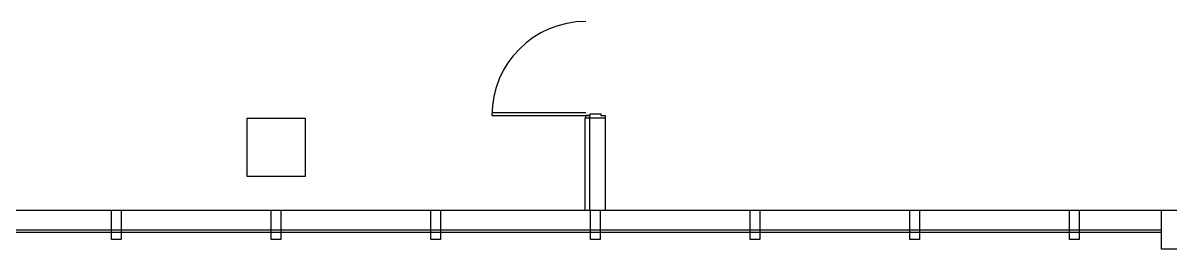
# Model space of a CAD drawing. Header units: millimetres. Extents: x 592430 to 684586, y -483905 to -416366.
# Drawn here: x 618817 to 630671, y -451459 to -449123 of the extents above; entities that cross this region are included whole.
import ezdxf

# ---------------------------------------------------------------- set-up
doc = ezdxf.new("R2010")
doc.units = ezdxf.units.MM
doc.header["$LTSCALE"] = 500
for name, color, linetype in [('ARCH', 9, 'Continuous'), ('arch-col', 9, 'Continuous'), ('방화석고', 9, 'Continuous')]:
    doc.layers.add(name, color=color, linetype=linetype)

# ---------------------------------------------------------------- blocks, each defined once
blk = doc.blocks.new('MULLION_100X300')
blk.add_lwpolyline([(0, -50), (0, 50), (300, 50), (300, -50)], close=True)

msp = doc.modelspace()

# ---------------------------------------------------------------- linework, layer by layer
at = {"layer": 'ARCH'}
for p, q in [((608883.8, -451058.5), (630582.8, -451058.5)), ((609614.7, -451058.5), (630582.8, -451058.5)), ((609614.7, -451058.5), (630582.8, -451058.5)), ((608883.8, -451258.5), (630582.8, -451258.5)), ((609614.7, -451258.5), (630582.8, -451258.5)), ((609614.7, -451258.5), (630582.8, -451258.5)), ((608883.8, -451282.5), (630582.8, -451282.5)), ((609614.7, -451282.5), (630582.8, -451282.5)), ((609614.7, -451282.5), (630582.8, -451282.5))]:
    msp.add_line(p, q, dxfattribs=at)
at = {"layer": 'ARCH', "color": 9}
for p, q in [((624682.8, -451358.5), (624682.8, -451058.5)), ((624682.8, -451058.5), (624782.8, -451058.5)), ((624782.8, -451058.5), (624782.8, -451358.5)), ((626332.8, -451358.5), (626332.8, -451058.5)), ((626332.8, -451058.5), (626432.8, -451058.5)), ((626432.8, -451058.5), (626432.8, -451358.5)), ((627982.8, -451358.5), (627982.8, -451058.5)), ((627982.8, -451058.5), (628082.8, -451058.5)), ((628082.8, -451058.5), (628082.8, -451358.5)), ((629632.8, -451358.5), (629632.8, -451058.5)), ((629632.8, -451058.5), (629732.8, -451058.5)), ((629732.8, -451058.5), (629732.8, -451358.5)), ((630582.8, -451058.5), (630982.8, -451058.5)), ((630582.8, -451458.5), (630582.8, -451058.5)), ((624782.8, -451358.5), (624682.8, -451358.5)), ((626432.8, -451358.5), (626332.8, -451358.5)), ((628082.8, -451358.5), (627982.8, -451358.5)), ((629732.8, -451358.5), (629632.8, -451358.5)), ((630982.8, -451458.5), (630582.8, -451458.5))]:
    msp.add_line(p, q, dxfattribs=at)
for points in [[(621482.8, -451358.5), (621382.8, -451358.5), (621382.8, -451058.5), (621482.8, -451058.5)], [(623132.8, -451358.5), (623032.8, -451358.5), (623032.8, -451058.5), (623132.8, -451058.5)]]:
    msp.add_lwpolyline(points, close=True, dxfattribs=at)
at = {"layer": 'arch-col', "color": 9}
for p, q in [((621132.8, -450108.5), (621732.8, -450108.5)), ((621132.8, -450708.5), (621132.8, -450108.5)), ((621732.8, -450108.5), (621732.8, -450708.5)), ((621732.8, -450708.5), (621132.8, -450708.5))]:
    msp.add_line(p, q, dxfattribs=at)
at = {"layer": '방화석고', "color": 9}
for p, q in [((623662.8, -450078.5), (624632.8, -450078.5)), ((623662.8, -450078.5), (624632.8, -450078.5)), ((623663.2, -450048.5), (624632.8, -450048.5)), ((623663.2, -450048.5), (624632.8, -450048.5)), ((624632.8, -450108.5), (624632.8, -450078.5)), ((624632.8, -450078.5), (624677.8, -450078.5)), ((624632.8, -450108.5), (624632.8, -450078.5)), ((624632.8, -450078.5), (624677.8, -450078.5)), ((624677.8, -450078.5), (624632.8, -450078.5)), ((624672.8, -450078.5), (624672.8, -451058.5)), ((624677.8, -450078.5), (624677.8, -450063.5)), ((624677.8, -450063.5), (624787.8, -450063.5)), ((624677.8, -450078.5), (624677.8, -450063.5)), ((624677.8, -450063.5), (624787.8, -450063.5)), ((624787.8, -450063.5), (624787.8, -450078.5)), ((624787.8, -450063.5), (624787.8, -450078.5)), ((624787.8, -450078.5), (624832.8, -450078.5)), ((624787.8, -450078.5), (624832.8, -450078.5)), ((624832.8, -450078.5), (624832.8, -450108.5)), ((624832.8, -450078.5), (624832.8, -450108.5)), ((624622.8, -450108.5), (624622.8, -451058.5)), ((624632.8, -450108.5), (624622.8, -450108.5)), ((624832.8, -450108.5), (624632.8, -450108.5)), ((624832.8, -450108.5), (624632.8, -450108.5)), ((624832.8, -450108.5), (624832.8, -451058.5))]:
    msp.add_line(p, q, dxfattribs=at)
msp.add_arc((624632.8, -450078.5), 970, 90.00001, 180, dxfattribs=at)
msp.add_arc((624632.8, -450078.5), 970, 90.00001, 180, dxfattribs=at)

# ---------------------------------------------------------------- block references
at = {"layer": 'ARCH', "color": 9, "rotation": 90}
msp.add_blockref('MULLION_100X300', (619782.8, -451358.5), dxfattribs=at)

doc.saveas('drawing.dxf')
